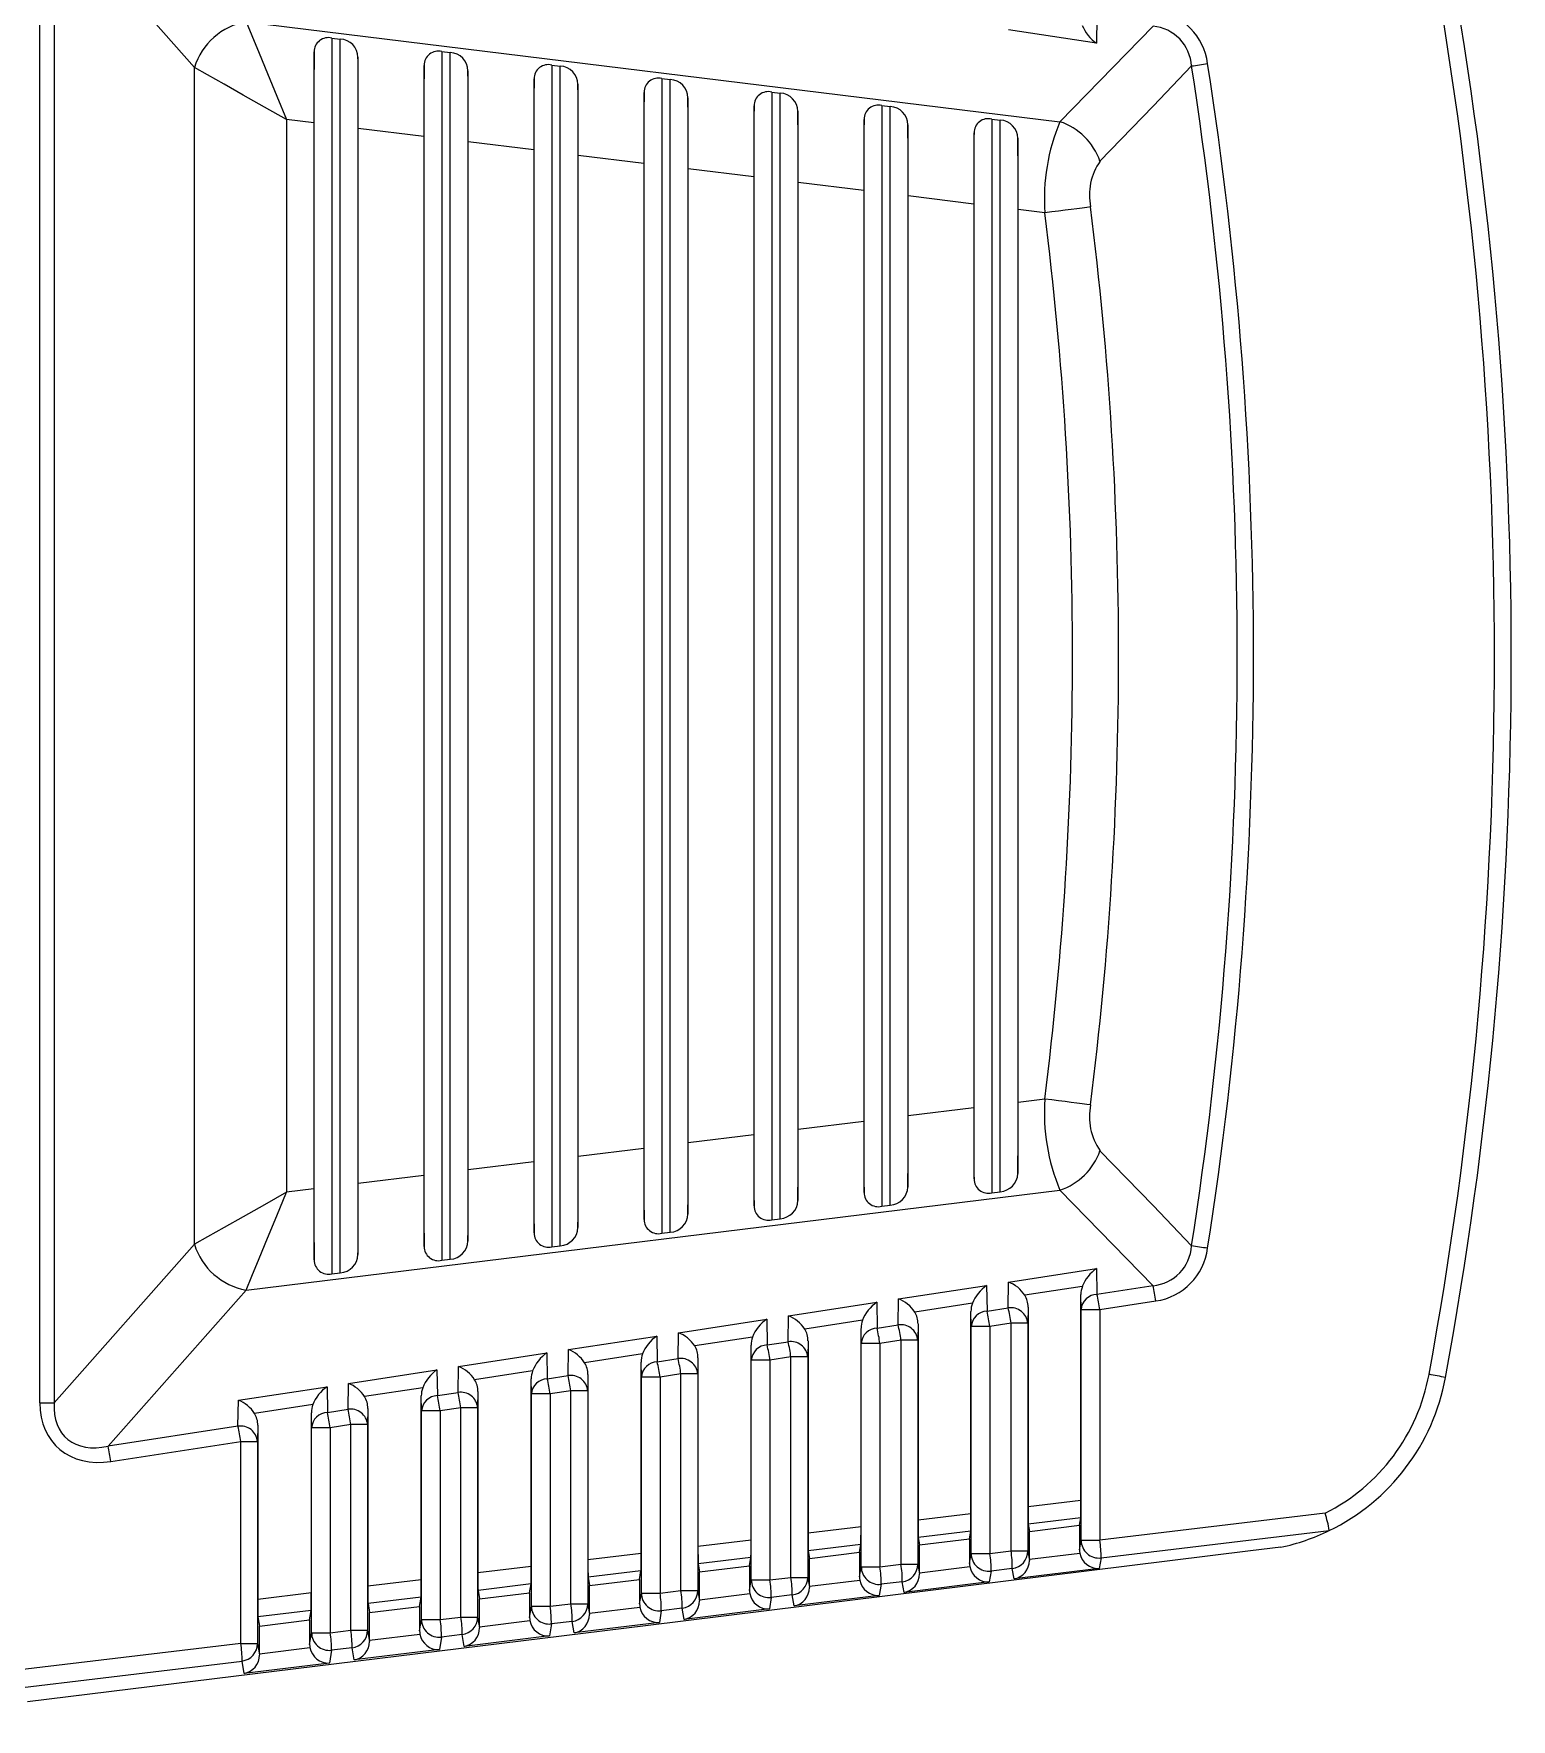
# Model space of a CAD drawing. Extents: x 6 to 134, y 1 to 99.
# Drawn here: x 61.448 to 62.281, y 44.691 to 45.641 of the extents above; entities that cross this region are included whole.
import ezdxf

# ---------------------------------------------------------------- set-up
doc = ezdxf.new("R2010")
doc.units = 0
doc.header["$MEASUREMENT"] = 0
doc.layers.add('OBJECT', color=7, linetype='CONTINUOUS')

msp = doc.modelspace()

# ---------------------------------------------------------------- linework, layer by layer
at = {"layer": 'OBJECT'}
for p, q in [((61.45186, 44.86903), (61.45186, 45.71097)), ((61.45999, 45.71097), (61.45999, 44.86903)), ((61.53904, 45.62162), (61.45999, 45.71097)), ((61.56818, 45.64741), (62.02693, 45.59108)), ((62.0478, 45.6498), (62.04758, 45.63528)), ((61.61649, 45.63822), (61.62122, 45.63764)), ((61.61649, 45.63822), (61.61649, 44.94177)), ((61.62122, 44.94235), (61.62122, 45.63764)), ((62.04758, 45.63528), (61.99799, 45.64289)), ((62.02693, 45.59108), (62.0794, 45.64495)), ((61.60649, 44.94956), (61.60649, 45.63044)), ((61.67849, 45.63061), (61.68322, 45.63003)), ((61.67849, 45.63061), (61.67849, 44.94938)), ((61.68322, 44.94997), (61.68322, 45.63003)), ((61.53904, 44.95838), (61.53904, 45.62162)), ((61.63122, 45.6274), (61.63122, 44.9526)), ((61.66849, 44.95717), (61.66849, 45.62282)), ((61.69322, 45.61979), (61.69322, 44.96021)), ((61.74049, 45.623), (61.74522, 45.62242)), ((61.74049, 45.623), (61.74049, 44.957)), ((61.74522, 44.95758), (61.74522, 45.62242)), ((61.73049, 44.96479), (61.73049, 45.61521)), ((61.75522, 45.61217), (61.75522, 44.96782)), ((61.80249, 45.61539), (61.80722, 45.61481)), ((61.80249, 45.61539), (61.80249, 44.96461)), ((61.80722, 44.96519), (61.80722, 45.61481)), ((61.79249, 44.9724), (61.79249, 45.6076)), ((61.81722, 45.60456), (61.81722, 44.97544)), ((61.85449, 44.98001), (61.85449, 45.59999)), ((61.86449, 45.60777), (61.86922, 45.60719)), ((61.86449, 45.60777), (61.86449, 44.97222)), ((61.86922, 44.9728), (61.86922, 45.60719)), ((61.92649, 45.60016), (61.93122, 45.59958)), ((61.92649, 45.60016), (61.92649, 44.97984)), ((61.93122, 44.98042), (61.93122, 45.59958)), ((61.60636, 45.59037), (61.591, 45.59225)), ((61.591, 45.59225), (61.591, 44.98774)), ((61.60636, 45.59037), (61.60636, 44.98963)), ((61.87922, 45.59695), (61.87922, 44.98305)), ((61.91649, 44.98762), (61.91649, 45.59237)), ((61.98849, 45.59255), (61.99322, 45.59197)), ((61.98849, 45.59255), (61.98849, 44.98745)), ((61.99322, 44.98803), (61.99322, 45.59197)), ((61.66836, 45.58276), (61.63136, 45.5873)), ((61.63136, 44.9927), (61.63136, 45.5873)), ((61.66836, 45.58276), (61.66836, 44.99724)), ((61.94122, 45.58934), (61.94122, 44.99066)), ((61.97849, 44.99524), (61.97849, 45.58476)), ((62.00322, 45.58172), (62.00322, 44.99827)), ((61.73036, 45.57514), (61.69336, 45.57969)), ((61.69336, 45.00031), (61.69336, 45.57969)), ((61.73036, 45.57514), (61.73036, 45.00485)), ((61.79236, 45.56753), (61.75536, 45.57207)), ((61.75536, 45.00792), (61.75536, 45.57207)), ((61.79236, 45.56753), (61.79236, 45.01247)), ((61.85436, 45.55992), (61.81736, 45.56446)), ((61.81736, 45.01554), (61.81736, 45.56446)), ((61.85436, 45.55992), (61.85436, 45.02008)), ((61.91636, 45.55231), (61.87936, 45.55685)), ((61.87936, 45.02315), (61.87936, 45.55685)), ((61.91636, 45.55231), (61.91636, 45.02769)), ((61.97836, 45.54469), (61.94136, 45.54924)), ((61.94136, 45.03076), (61.94136, 45.54924)), ((61.97836, 45.54469), (61.97836, 45.0353)), ((62.0184, 45.53978), (62.00336, 45.54162)), ((62.00336, 45.03837), (62.00336, 45.54162)), ((62.0184, 45.04022), (62.00336, 45.03837)), ((61.97836, 45.0353), (61.94136, 45.03076)), ((61.85436, 45.02008), (61.81736, 45.01554)), ((61.91636, 45.02769), (61.87936, 45.02315)), ((61.79236, 45.01247), (61.75536, 45.00792)), ((61.73036, 45.00485), (61.69336, 45.00031)), ((61.66836, 44.99724), (61.63136, 44.9927)), ((61.56818, 44.93259), (62.02693, 44.98892)), ((61.60636, 44.98963), (61.591, 44.98774)), ((61.98849, 44.98745), (61.99322, 44.98803)), ((62.02693, 44.98892), (62.0794, 44.93504)), ((61.86449, 44.97222), (61.86922, 44.9728)), ((61.92649, 44.97984), (61.93122, 44.98042)), ((61.80249, 44.96461), (61.80722, 44.96519)), ((61.53904, 44.95838), (61.45999, 44.86903)), ((61.74049, 44.957), (61.74522, 44.95758)), ((61.67849, 44.94938), (61.68322, 44.94997)), ((61.99799, 44.93711), (62.04758, 44.94472)), ((62.04758, 44.94472), (62.0478, 44.93019)), ((61.61649, 44.94177), (61.62122, 44.94235)), ((61.93597, 44.92759), (61.98561, 44.93521)), ((61.98561, 44.93521), (61.98583, 44.92068)), ((61.99778, 44.92251), (61.99799, 44.93711)), ((62.03954, 44.93465), (62.00712, 44.92967)), ((62.0794, 44.93504), (62.0478, 44.93019)), ((61.49036, 44.84463), (61.56818, 44.93259)), ((61.87394, 44.91807), (61.92364, 44.9257)), ((61.92364, 44.9257), (61.92386, 44.91117)), ((61.93575, 44.91299), (61.93597, 44.92759)), ((61.97757, 44.92514), (61.94509, 44.92015)), ((62.03886, 44.9216), (62.03873, 44.93006)), ((62.03873, 44.81414), (62.03873, 44.93006)), ((62.04938, 44.9216), (62.08099, 44.92645)), ((61.81191, 44.90855), (61.86167, 44.91618)), ((61.86167, 44.91618), (61.86189, 44.90166)), ((61.87372, 44.90347), (61.87394, 44.91807)), ((61.9156, 44.91562), (61.88306, 44.91063)), ((61.97689, 44.91208), (61.97676, 44.92055)), ((61.97676, 44.80671), (61.97676, 44.92055)), ((61.98583, 44.92068), (61.99778, 44.92251)), ((62.00897, 44.92303), (62.00883, 44.91392)), ((62.00897, 44.92303), (62.00897, 44.81057)), ((62.03886, 44.79156), (62.03886, 44.9216)), ((62.03886, 44.9216), (62.04938, 44.9216)), ((62.04938, 44.9216), (62.04938, 44.79156)), ((61.74988, 44.89902), (61.7997, 44.90667)), ((61.7997, 44.90667), (61.79992, 44.89214)), ((61.81169, 44.89395), (61.81191, 44.90855)), ((61.85363, 44.90611), (61.82103, 44.90111)), ((61.91491, 44.90257), (61.91479, 44.91103)), ((61.91479, 44.79927), (61.91479, 44.91103)), ((61.92386, 44.91117), (61.93575, 44.91299)), ((61.94694, 44.91351), (61.9468, 44.9044)), ((61.94694, 44.91351), (61.94694, 44.80313)), ((61.97689, 44.78412), (61.97689, 44.91208)), ((61.98741, 44.91208), (61.97689, 44.91208)), ((61.99936, 44.91392), (61.98741, 44.91208)), ((61.98741, 44.91208), (61.98741, 44.78412)), ((61.99936, 44.78555), (61.99936, 44.91392)), ((62.00883, 44.91392), (61.99936, 44.91392)), ((62.00883, 44.91392), (62.00883, 44.78555)), ((61.68785, 44.8895), (61.73773, 44.89716)), ((61.73773, 44.89716), (61.73794, 44.88263)), ((61.74966, 44.88443), (61.74988, 44.89902)), ((61.79166, 44.8966), (61.759, 44.89159)), ((61.85294, 44.89306), (61.85282, 44.90152)), ((61.85282, 44.79183), (61.85282, 44.90152)), ((61.86189, 44.90166), (61.87372, 44.90347)), ((61.88491, 44.90399), (61.88477, 44.89488)), ((61.88491, 44.90399), (61.88491, 44.79569)), ((61.92544, 44.90257), (61.91491, 44.90257)), ((61.91491, 44.77668), (61.91491, 44.90257)), ((61.93733, 44.9044), (61.92544, 44.90257)), ((61.92544, 44.90257), (61.92544, 44.77668)), ((61.93733, 44.77811), (61.93733, 44.9044)), ((61.9468, 44.9044), (61.93733, 44.9044)), ((61.9468, 44.9044), (61.9468, 44.77811)), ((61.62582, 44.87998), (61.67576, 44.88765)), ((61.67576, 44.88765), (61.67597, 44.87312)), ((61.68763, 44.87491), (61.68785, 44.8895)), ((61.72969, 44.88709), (61.69698, 44.88206)), ((61.79097, 44.88355), (61.79084, 44.89201)), ((61.79084, 44.7844), (61.79084, 44.89201)), ((61.79992, 44.89214), (61.81169, 44.89395)), ((61.82288, 44.89447), (61.82274, 44.88535)), ((61.82288, 44.89447), (61.82288, 44.78824)), ((61.85294, 44.76925), (61.85294, 44.89306)), ((61.86347, 44.89306), (61.85294, 44.89306)), ((61.8753, 44.89488), (61.86347, 44.89306)), ((61.86347, 44.89306), (61.86347, 44.76925)), ((61.8753, 44.77067), (61.8753, 44.89488)), ((61.88477, 44.89488), (61.8753, 44.89488)), ((61.88477, 44.89488), (61.88477, 44.77067)), ((61.56379, 44.87046), (61.61378, 44.87813)), ((61.61378, 44.87813), (61.614, 44.8636)), ((61.6256, 44.86539), (61.62582, 44.87998)), ((61.66772, 44.87757), (61.63495, 44.87254)), ((61.729, 44.87403), (61.72887, 44.8825)), ((61.72887, 44.77696), (61.72887, 44.8825)), ((61.73794, 44.88263), (61.74966, 44.88443)), ((61.76085, 44.88495), (61.76072, 44.87583)), ((61.76085, 44.88495), (61.76085, 44.7808)), ((61.79097, 44.76181), (61.79097, 44.88355)), ((61.8015, 44.88355), (61.79097, 44.88355)), ((61.81327, 44.88535), (61.8015, 44.88355)), ((61.8015, 44.88355), (61.8015, 44.76181)), ((61.81327, 44.76322), (61.81327, 44.88535)), ((61.82274, 44.88535), (61.81327, 44.88535)), ((61.82274, 44.88535), (61.82274, 44.76322)), ((61.45186, 44.86903), (61.45999, 44.86903)), ((61.56358, 44.85586), (61.56379, 44.87046)), ((61.60574, 44.86806), (61.57292, 44.86302)), ((61.66703, 44.86452), (61.6669, 44.87298)), ((61.6669, 44.76953), (61.6669, 44.87298)), ((61.67597, 44.87312), (61.68763, 44.87491)), ((61.69882, 44.87543), (61.69869, 44.86631)), ((61.69882, 44.87543), (61.69882, 44.77336)), ((61.729, 44.75437), (61.729, 44.87403)), ((61.73953, 44.87403), (61.729, 44.87403)), ((61.75124, 44.87583), (61.73953, 44.87403)), ((61.73953, 44.87403), (61.73953, 44.75437)), ((61.75124, 44.75578), (61.75124, 44.87583)), ((61.76072, 44.87583), (61.75124, 44.87583)), ((61.76072, 44.87583), (61.76072, 44.75578)), ((61.60506, 44.85501), (61.60493, 44.86347)), ((61.60493, 44.76209), (61.60493, 44.86347)), ((61.614, 44.8636), (61.6256, 44.86539)), ((61.6368, 44.86591), (61.63666, 44.85679)), ((61.6368, 44.86591), (61.6368, 44.76591)), ((61.66703, 44.74694), (61.66703, 44.86452)), ((61.67756, 44.86452), (61.66703, 44.86452)), ((61.68922, 44.86631), (61.67756, 44.86452)), ((61.67756, 44.86452), (61.67756, 44.74694)), ((61.68922, 44.74834), (61.68922, 44.86631)), ((61.69869, 44.86631), (61.68922, 44.86631)), ((61.69869, 44.86631), (61.69869, 44.74834)), ((61.56358, 44.85586), (61.49036, 44.84463)), ((61.57477, 44.85639), (61.57463, 44.84727)), ((61.57477, 44.85639), (61.57477, 44.75847)), ((61.61558, 44.85501), (61.60506, 44.85501)), ((61.60506, 44.7395), (61.60506, 44.85501)), ((61.62719, 44.85679), (61.61558, 44.85501)), ((61.61558, 44.85501), (61.61558, 44.7395)), ((61.62719, 44.74089), (61.62719, 44.85679)), ((61.63666, 44.85679), (61.62719, 44.85679)), ((61.63666, 44.85679), (61.63666, 44.74089)), ((61.49194, 44.83603), (61.56516, 44.84727)), ((61.56516, 44.73345), (61.56516, 44.84727)), ((61.56516, 44.84727), (61.57463, 44.84727)), ((61.57463, 44.84727), (61.57463, 44.73345)), ((62.00897, 44.81057), (62.03873, 44.81414)), ((61.94694, 44.80313), (61.97676, 44.80671)), ((62.03865, 44.80414), (62.00905, 44.80059)), ((62.03798, 44.80002), (62.03865, 44.80414)), ((62.17637, 44.80679), (62.04938, 44.79156)), ((61.82288, 44.78824), (61.85282, 44.79183)), ((61.88491, 44.79569), (61.91479, 44.79927)), ((61.97668, 44.7967), (61.94702, 44.79314)), ((61.94702, 44.79314), (61.94773, 44.78894)), ((61.94773, 44.78894), (61.97598, 44.79241)), ((61.97598, 44.79241), (61.97668, 44.7967)), ((61.97598, 44.79241), (61.97598, 44.77853)), ((62.00905, 44.80059), (62.00973, 44.79655)), ((62.00973, 44.79655), (62.03798, 44.80002)), ((62.00973, 44.78092), (62.00973, 44.79655)), ((62.03798, 44.80002), (62.03798, 44.78614)), ((62.05007, 44.78164), (62.17876, 44.79709)), ((62.17876, 44.79709), (62.17873, 44.79706)), ((61.76085, 44.7808), (61.79084, 44.7844)), ((61.91471, 44.78927), (61.88499, 44.7857)), ((61.88499, 44.7857), (61.88573, 44.78133)), ((61.88573, 44.78133), (61.91398, 44.78479)), ((61.91398, 44.78479), (61.91471, 44.78927)), ((61.91398, 44.78479), (61.91398, 44.77092)), ((61.94773, 44.77331), (61.94773, 44.78894)), ((61.97598, 44.77853), (61.97689, 44.78412)), ((61.97689, 44.78412), (61.98741, 44.78412)), ((61.98741, 44.78412), (61.99936, 44.78555)), ((61.99936, 44.78555), (62.00883, 44.78555)), ((62.00883, 44.78555), (62.00973, 44.78022)), ((62.00973, 44.78092), (62.03813, 44.78441)), ((62.03798, 44.78614), (62.03886, 44.79156)), ((62.03886, 44.79156), (62.04938, 44.79156)), ((61.69882, 44.77336), (61.72887, 44.77696)), ((61.79076, 44.77439), (61.76093, 44.77081)), ((61.78998, 44.76957), (61.79076, 44.77439)), ((61.85273, 44.78183), (61.82296, 44.77826)), ((61.82296, 44.77826), (61.82373, 44.77371)), ((61.82373, 44.77371), (61.85198, 44.77718)), ((61.82373, 44.75809), (61.82373, 44.77371)), ((61.85198, 44.77718), (61.85273, 44.78183)), ((61.85198, 44.77718), (61.85198, 44.76331)), ((61.88573, 44.7657), (61.88573, 44.78133)), ((61.91398, 44.77092), (61.91491, 44.77668)), ((61.91491, 44.77668), (61.92544, 44.77668)), ((61.92544, 44.77668), (61.93733, 44.77811)), ((61.93733, 44.77811), (61.9468, 44.77811)), ((61.9468, 44.77811), (61.94773, 44.77261)), ((61.94773, 44.77331), (61.97613, 44.7768)), ((61.9881, 44.77421), (61.98711, 44.76809)), ((62.00005, 44.77564), (61.9881, 44.77421)), ((62.00103, 44.7698), (62.00005, 44.77564)), ((62.04911, 44.7757), (62.00103, 44.7698)), ((62.05007, 44.78164), (62.04911, 44.7757)), ((61.6368, 44.76591), (61.6669, 44.76953)), ((61.72879, 44.76696), (61.69891, 44.76337)), ((61.69891, 44.76337), (61.69973, 44.75849)), ((61.72798, 44.76196), (61.72879, 44.76696)), ((61.76093, 44.77081), (61.76173, 44.7661)), ((61.76173, 44.7661), (61.78998, 44.76957)), ((61.76173, 44.75047), (61.76173, 44.7661)), ((61.78998, 44.76957), (61.78998, 44.75569)), ((61.8015, 44.76181), (61.81327, 44.76322)), ((61.81327, 44.76322), (61.82274, 44.76322)), ((61.82274, 44.76322), (61.82373, 44.75738)), ((61.85198, 44.76331), (61.85294, 44.76925)), ((61.85294, 44.76925), (61.86347, 44.76925)), ((61.86347, 44.76925), (61.8753, 44.77067)), ((61.8753, 44.77067), (61.88477, 44.77067)), ((61.88477, 44.77067), (61.88573, 44.76499)), ((61.88573, 44.7657), (61.91413, 44.76919)), ((61.92613, 44.76677), (61.92511, 44.76047)), ((61.93802, 44.7682), (61.92613, 44.76677)), ((61.93903, 44.76218), (61.93802, 44.7682)), ((61.98711, 44.76809), (61.93903, 44.76218)), ((61.57477, 44.75847), (61.60493, 44.76209)), ((61.66682, 44.75952), (61.63688, 44.75593)), ((61.63688, 44.75593), (61.63773, 44.75088)), ((61.63773, 44.75088), (61.66598, 44.75434)), ((61.66598, 44.75434), (61.66682, 44.75952)), ((61.66598, 44.75434), (61.66598, 44.74047)), ((61.69973, 44.75849), (61.72798, 44.76196)), ((61.69973, 44.74286), (61.69973, 44.75849)), ((61.72798, 44.76196), (61.72798, 44.74808)), ((61.72798, 44.74808), (61.729, 44.75437)), ((61.729, 44.75437), (61.73953, 44.75437)), ((61.73953, 44.75437), (61.75124, 44.75578)), ((61.75124, 44.75578), (61.76072, 44.75578)), ((61.76072, 44.75578), (61.76173, 44.74977)), ((61.76173, 44.75047), (61.79013, 44.75396)), ((61.78998, 44.75569), (61.79097, 44.76181)), ((61.79097, 44.76181), (61.8015, 44.76181)), ((61.82373, 44.75809), (61.85213, 44.76157)), ((61.86416, 44.75934), (61.86311, 44.75286)), ((61.87599, 44.76075), (61.86416, 44.75934)), ((61.87703, 44.75457), (61.87599, 44.76075)), ((61.92511, 44.76047), (61.87703, 44.75457)), ((61.60485, 44.75208), (61.57485, 44.74848)), ((61.57485, 44.74848), (61.57573, 44.74326)), ((61.57573, 44.74326), (61.60398, 44.74673)), ((61.60398, 44.74673), (61.60485, 44.75208)), ((61.60398, 44.74673), (61.60398, 44.73286)), ((61.63773, 44.73525), (61.63773, 44.75088)), ((61.66598, 44.74047), (61.66703, 44.74694)), ((61.66703, 44.74694), (61.67756, 44.74694)), ((61.67756, 44.74694), (61.68922, 44.74834)), ((61.68922, 44.74834), (61.69869, 44.74834)), ((61.69869, 44.74834), (61.69973, 44.74216)), ((61.69973, 44.74286), (61.72813, 44.74635)), ((61.74022, 44.74446), (61.73911, 44.73764)), ((61.75193, 44.74587), (61.74022, 44.74446)), ((61.75303, 44.73934), (61.75193, 44.74587)), ((61.80111, 44.74525), (61.75303, 44.73934)), ((61.80219, 44.7519), (61.80111, 44.74525)), ((61.81396, 44.75331), (61.80219, 44.7519)), ((61.81503, 44.74696), (61.81396, 44.75331)), ((61.86311, 44.75286), (61.81503, 44.74696)), ((61.57573, 44.72764), (61.57573, 44.74326)), ((61.60398, 44.73286), (61.60506, 44.7395)), ((61.60506, 44.7395), (61.61558, 44.7395)), ((61.61558, 44.7395), (61.62719, 44.74089)), ((61.62719, 44.74089), (61.63666, 44.74089)), ((61.63666, 44.74089), (61.63773, 44.73454)), ((61.63773, 44.73525), (61.66613, 44.73874)), ((61.67825, 44.73703), (61.67711, 44.73002)), ((61.6899, 44.73843), (61.67825, 44.73703)), ((61.69103, 44.73173), (61.6899, 44.73843)), ((61.73911, 44.73764), (61.69103, 44.73173)), ((61.56516, 44.73345), (61.30256, 44.70194)), ((61.56516, 44.73345), (61.57463, 44.73345)), ((61.57463, 44.73345), (61.57573, 44.72693)), ((61.57573, 44.72764), (61.60413, 44.73112)), ((61.61627, 44.72959), (61.61511, 44.72241)), ((61.62788, 44.73098), (61.61627, 44.72959)), ((61.62903, 44.72412), (61.62788, 44.73098)), ((61.67711, 44.73002), (61.62903, 44.72412)), ((61.29213, 44.69069), (61.56585, 44.72354)), ((61.56703, 44.71651), (61.56585, 44.72354)), ((61.61511, 44.72241), (61.56703, 44.71651))]:
    msp.add_line(p, q, dxfattribs=at)
at = {"layer": 'OBJECT', "flags": 128}
for points in [[(61.56818, 45.64741), (61.57142, 45.63958), (61.57551, 45.62969), (61.58028, 45.61816), (61.58552, 45.6055), (61.591, 45.59225)], [(61.591, 45.59225), (61.57852, 45.5993), (61.56659, 45.60605), (61.55573, 45.61219), (61.54641, 45.61745), (61.53904, 45.62162)], [(62.10112, 45.62248), (62.07941, 45.59978), (62.0495, 45.56885)], [(62.04418, 45.54302), (62.04201, 45.54274), (62.03944, 45.54242), (62.03652, 45.54205), (62.03328, 45.54165), (62.02979, 45.54121), (62.0261, 45.54074), (62.02228, 45.54026), (62.0184, 45.53978)], [(62.04418, 45.03698), (62.04201, 45.03725), (62.03944, 45.03757), (62.03652, 45.03794), (62.03328, 45.03835), (62.02979, 45.03879), (62.0261, 45.03925), (62.02228, 45.03973), (62.0184, 45.04022)], [(62.10112, 44.95751), (62.07941, 44.98021), (62.0495, 45.01115)], [(61.591, 44.98774), (61.57852, 44.98069), (61.56659, 44.97395), (61.55573, 44.96781), (61.54641, 44.96254), (61.53904, 44.95838)], [(61.56818, 44.93259), (61.57142, 44.94041), (61.57551, 44.95031), (61.58028, 44.96184), (61.58552, 44.9745), (61.591, 44.98774)], [(62.15144, 44.78766), (62.13438, 44.78555), (62.06615, 44.7771), (61.79323, 44.74336), (61.445, 44.70044)]]:
    msp.add_lwpolyline(points, dxfattribs=at)
at = {"layer": 'OBJECT'}
for centre, radius, start, end in [((60.03188, 45.29), 2.24, 349.58626, 10.41374), ((60.03136, 45.29), 2.25, 349.58626, 10.41374), ((61.5748, 45.61056), 0.03744, 100.18248, 162.81745), ((62.07591, 45.61935), 0.03458, 7.49895, 81.56199), ((61.61453, 45.63042), 0.00805, 75.94936, 179.87818), ((61.62076, 45.62719), 0.01047, 1.15876, 87.45816), ((62.07719, 45.62109), 0.02396, 3.32894, 84.71106), ((61.67653, 45.62281), 0.00805, 75.94936, 179.87818), ((61.68276, 45.61957), 0.01047, 1.15876, 87.45816), ((61.73853, 45.61519), 0.00805, 75.95014, 179.87739), ((61.74476, 45.61196), 0.01047, 1.15876, 87.45816), ((61.99389, 46.36185), 0.7471, 278.25211, 278.95624), ((59.96731, 45.29), 2.15955, 351.14347, 8.85653), ((61.80053, 45.60758), 0.00805, 75.95014, 179.87739), ((61.80676, 45.60435), 0.01047, 1.15818, 87.45874), ((61.86253, 45.59997), 0.00805, 75.94482, 179.88272), ((61.86876, 45.59674), 0.01047, 1.15818, 87.45874), ((61.92453, 45.59236), 0.00805, 75.94482, 179.88272), ((61.93076, 45.58912), 0.01047, 1.15818, 87.45874), ((61.98653, 45.58474), 0.00805, 75.94598, 179.88208), ((61.99276, 45.58151), 0.01047, 1.15818, 87.45874), ((62.13071, 45.54745), 0.11258, 157.1986, 183.91003), ((62.01553, 45.55694), 0.036, 19.32736, 71.53938), ((62.07738, 45.54964), 0.03385, 145.42194, 191.27482), ((60.03136, 45.29), 2.02866, 352.8353, 7.1647), ((60.03136, 45.29), 2.00268, 352.8353, 7.1647), ((62.13071, 45.03254), 0.11258, 176.08995, 202.8014), ((62.07738, 45.03036), 0.03385, 168.72519, 214.57805), ((62.01553, 45.02306), 0.036, 288.46071, 340.67246), ((61.98656, 44.99529), 0.00808, 180.38463, 283.78757), ((61.9925, 44.99874), 0.01074, 273.87908, 357.5042), ((61.8685, 44.98352), 0.01074, 273.87915, 357.50412), ((61.92456, 44.98768), 0.00808, 180.38463, 283.78757), ((61.9305, 44.99113), 0.01074, 273.87915, 357.50412), ((61.80056, 44.97246), 0.00808, 180.4017, 283.7705), ((61.8065, 44.9759), 0.01074, 273.87915, 357.50412), ((61.86256, 44.98007), 0.00808, 180.38463, 283.78757), ((61.73856, 44.96484), 0.00808, 180.4017, 283.7705), ((61.7445, 44.96829), 0.01074, 273.87935, 357.50393), ((61.5748, 44.96944), 0.03744, 197.18276, 259.81723), ((61.67656, 44.95723), 0.00808, 180.40183, 283.77037), ((61.6825, 44.96068), 0.01074, 273.87848, 357.50459), ((62.07719, 44.9589), 0.02396, 275.28878, 356.67112), ((62.07591, 44.96065), 0.03458, 278.43802, 352.50104), ((61.9941, 44.21954), 0.74569, 81.0431, 81.74856), ((61.61456, 44.94962), 0.00808, 180.40216, 283.77004), ((61.6205, 44.95307), 0.01074, 273.87848, 357.50459), ((61.96899, 44.91027), 0.11316, 8.22019, 12.64688), ((62.04811, 44.92092), 0.00928, 91.91807, 175.80533), ((61.93713, 44.90537), 0.11342, 8.22537, 12.64171), ((61.98614, 44.91141), 0.00928, 91.91278, 175.81062), ((61.87491, 44.89582), 0.11367, 8.22655, 12.63296), ((61.99927, 44.91303), 0.0096, 5.31707, 98.95299), ((61.88737, 44.89774), 0.11316, 8.22019, 12.64688), ((61.92417, 44.90189), 0.00928, 91.91807, 175.80533), ((61.81319, 44.88635), 0.11342, 8.22528, 12.6418), ((61.93724, 44.90351), 0.0096, 5.31334, 98.95377), ((61.82437, 44.88804), 0.11413, 8.23918, 12.6279), ((61.8622, 44.89238), 0.00928, 91.91428, 175.80912), ((61.75092, 44.87678), 0.11372, 8.23115, 12.63593), ((61.87521, 44.89399), 0.0096, 5.31347, 98.95364), ((61.76304, 44.87865), 0.11342, 8.22544, 12.64163), ((61.80023, 44.88287), 0.00928, 91.92072, 175.80268), ((61.68951, 44.86737), 0.11316, 8.22019, 12.64688), ((61.81318, 44.88446), 0.0096, 5.31334, 98.95377), ((61.70102, 44.86913), 0.11342, 8.22528, 12.6418), ((61.73826, 44.87336), 0.00928, 91.91807, 175.80533), ((61.62728, 44.85781), 0.11342, 8.22528, 12.6418), ((61.75116, 44.87494), 0.0096, 5.31171, 98.9554), ((61.63925, 44.85965), 0.11316, 8.22019, 12.64688), ((62.1268, 44.90499), 0.11, 296.78627, 349.58626), ((62.12627, 44.90499), 0.12, 295.92184, 349.58626), ((62.19325, 44.64532), 0.2434, 77.89427, 80.12644), ((61.67628, 44.86384), 0.00928, 91.91239, 175.81101), ((61.56501, 44.84824), 0.11372, 8.23115, 12.63593), ((61.68913, 44.86542), 0.0096, 5.31334, 98.95377), ((61.57626, 44.84995), 0.11414, 8.23927, 12.62781), ((61.61431, 44.85433), 0.00928, 91.92072, 175.80268), ((61.50359, 44.83883), 0.11316, 8.22019, 12.64688), ((61.6271, 44.8559), 0.0096, 5.31327, 98.95408), ((61.51494, 44.84056), 0.11342, 8.22535, 12.64181), ((61.56507, 44.84638), 0.0096, 5.31334, 98.95377), ((61.4529, 44.83104), 0.11342, 8.22537, 12.64171), ((61.37944, 44.81977), 0.11367, 8.22647, 12.63304), ((62.11676, 44.78697), 0.06282, 9.26385, 18.39144), ((62.12627, 44.90499), 0.12, 282.10705, 295.92184), ((61.98689, 44.78413), 0.01, 180.07558, 276.99043), ((61.93441, 44.77545), 0.05371, 358.67441, 9.28884), ((61.94635, 44.77688), 0.05371, 358.67441, 9.28884), ((61.99883, 44.78556), 0.01, 276.97653, 359.93534), ((62.04886, 44.79157), 0.01, 180.07723, 276.98878), ((61.9964, 44.78289), 0.05369, 358.66915, 9.28736), ((61.92491, 44.7767), 0.01, 180.07861, 276.99038), ((61.87244, 44.76801), 0.05371, 358.67441, 9.28884), ((61.88434, 44.76944), 0.05369, 358.66915, 9.28736), ((61.93681, 44.77812), 0.01, 276.97468, 359.9372), ((61.76027, 44.75455), 0.05371, 358.67435, 9.28893), ((61.81275, 44.76323), 0.01, 276.97657, 359.93889), ((61.86294, 44.76926), 0.01, 180.07546, 276.99055), ((61.81048, 44.76058), 0.05369, 358.66915, 9.28736), ((61.82232, 44.762), 0.05369, 358.66911, 9.28743), ((61.87478, 44.77068), 0.01, 276.97455, 359.93711), ((61.739, 44.75439), 0.01, 180.07762, 276.99158), ((61.68643, 44.7457), 0.0538, 358.68339, 9.27989), ((61.69824, 44.74711), 0.05371, 358.67435, 9.28893), ((61.75072, 44.75579), 0.01, 276.97284, 359.94262), ((61.80097, 44.76182), 0.01, 180.08148, 276.98751), ((61.74849, 44.75314), 0.05371, 358.67441, 9.28884), ((61.67703, 44.74695), 0.01, 180.07559, 276.99064), ((61.62457, 44.73827), 0.05369, 358.66909, 9.28744), ((61.63623, 44.73967), 0.05369, 358.66916, 9.28738), ((61.68869, 44.74835), 0.01, 276.97455, 359.93711), ((61.61506, 44.73952), 0.01, 180.08169, 276.98751), ((61.56258, 44.73083), 0.05371, 358.67441, 9.28888), ((61.5742, 44.73223), 0.05369, 358.66916, 9.28738), ((61.62666, 44.7409), 0.01, 276.97447, 359.9372), ((61.51215, 44.72478), 0.05371, 358.67441, 9.28884), ((61.56463, 44.73346), 0.01, 276.97692, 359.93876)]:
    msp.add_arc(centre, radius, start, end, dxfattribs=at)
for centre, major_axis, ratio, start_param, end_param in [((62.04864, 45.64387), (-0.00828, 0.00979), 0.557988, 0.993218, 2.04763), ((61.60688, 45.5903), (0, 0.06045), 0.008662, 0.844802, 1.569733), ((61.63083, 45.58736), (0, 0.06045), 0.008662, 4.711325, 5.436256), ((61.66888, 45.58269), (0, 0.06045), 0.008662, 0.844802, 1.569733), ((61.69283, 45.57975), (0, 0.06045), 0.008662, 4.711325, 5.436256), ((59.96572, 45.29), (2.17033, 0), 0.999535, 6.128671, 6.4377), ((61.73088, 45.57508), (0, 0.06045), 0.008662, 0.844802, 1.569733), ((61.75483, 45.57214), (0, 0.06045), 0.008662, 4.711325, 5.436256), ((61.79288, 45.56747), (0, 0.06045), 0.008662, 0.844802, 1.569733), ((61.81683, 45.56453), (0, 0.06045), 0.008662, 4.711325, 5.436256), ((61.85488, 45.55985), (0, 0.06045), 0.008662, 0.844802, 1.569733), ((61.87883, 45.55691), (0, 0.06045), 0.008662, 4.711325, 5.436256), ((61.91688, 45.55224), (0, 0.06045), 0.008662, 0.844802, 1.569733), ((61.94083, 45.5493), (0, 0.06045), 0.008662, 4.711325, 5.436256), ((61.97888, 45.54463), (0, 0.06045), 0.008662, 0.844802, 1.569733), ((62.00283, 45.54169), (0, 0.06045), 0.008662, 4.711325, 5.436256), ((61.94083, 45.0307), (0, 0.06045), 0.008662, 3.988522, 4.713453), ((61.97888, 45.03537), (0, 0.06045), 0.008662, 1.57186, 2.29679), ((62.00283, 45.03831), (0, 0.06045), 0.008662, 3.988522, 4.713453), ((61.85488, 45.02014), (0, 0.06045), 0.008662, 1.57186, 2.29679), ((61.87883, 45.02308), (0, 0.06045), 0.008662, 3.988522, 4.713453), ((61.91688, 45.02776), (0, 0.06045), 0.008662, 1.57186, 2.29679), ((61.79288, 45.01253), (0, 0.06045), 0.008662, 1.57186, 2.29679), ((61.81683, 45.01547), (0, 0.06045), 0.008662, 3.988522, 4.713453), ((61.73088, 45.00492), (0, 0.06045), 0.008662, 1.57186, 2.29679), ((61.75483, 45.00786), (0, 0.06045), 0.008662, 3.988522, 4.713453), ((61.63083, 44.99263), (0, 0.06045), 0.008662, 3.988522, 4.713453), ((61.66888, 44.9973), (0, 0.06045), 0.008662, 1.57186, 2.29679), ((61.69283, 45.00025), (0, 0.06045), 0.008662, 3.988522, 4.713453), ((61.60688, 44.98969), (0, 0.06045), 0.008662, 1.57186, 2.29679), ((62.04864, 44.93613), (0.00828, 0.00979), 0.557988, 1.093963, 2.148375), ((61.98667, 44.92661), (0.00828, 0.00979), 0.557988, 1.093963, 2.148375), ((61.99905, 44.92851), (0.00883, -0.00769), 0.591833, 1.09893, 2.153342), ((62.04873, 44.93031), (0.00087, 0.01154), 0.862782, 1.251345, 1.657606), ((61.9247, 44.9171), (0.00828, 0.00979), 0.557988, 1.093963, 2.148375), ((61.93702, 44.91899), (0.00883, -0.00769), 0.591833, 1.09893, 2.153342), ((61.98675, 44.9208), (0.00087, 0.01154), 0.862782, 1.251345, 1.657606), ((61.99896, 44.92268), (0.0012, 0.01153), 0.861198, 4.83308, 5.450813), ((61.86272, 44.90759), (0.00828, 0.00979), 0.557988, 1.093963, 2.148375), ((61.87499, 44.90947), (0.00883, -0.00769), 0.591833, 1.09893, 2.153342), ((61.92478, 44.91129), (0.00087, 0.01154), 0.862782, 1.251345, 1.657606), ((61.93693, 44.91315), (0.0012, 0.01153), 0.861198, 4.83308, 5.450813), ((61.80075, 44.89808), (0.00828, 0.00979), 0.557988, 1.093963, 2.148375), ((61.81296, 44.89995), (0.00883, -0.00769), 0.591833, 1.09893, 2.153342), ((61.86281, 44.90178), (0.00087, 0.01154), 0.862782, 1.251345, 1.657606), ((61.8749, 44.90363), (0.0012, 0.01153), 0.861198, 4.83308, 5.450813), ((61.73878, 44.88856), (0.00828, 0.00979), 0.557988, 1.093963, 2.148375), ((61.75093, 44.89043), (0.00883, -0.00769), 0.591833, 1.09893, 2.153342), ((61.80084, 44.89226), (0.00087, 0.01154), 0.862782, 1.251345, 1.657606), ((61.81288, 44.89411), (0.0012, 0.01153), 0.861198, 4.83308, 5.450813), ((61.67681, 44.87905), (0.00828, 0.00979), 0.557988, 1.093963, 2.148375), ((61.68891, 44.88091), (0.00883, -0.00769), 0.591833, 1.09893, 2.153342), ((61.73887, 44.88275), (0.00087, 0.01154), 0.862782, 1.251345, 1.657606), ((61.75085, 44.88459), (0.0012, 0.01153), 0.861198, 4.83308, 5.450813), ((61.61484, 44.86954), (0.00828, 0.00979), 0.557988, 1.093963, 2.148375), ((61.62688, 44.87139), (0.00883, -0.00769), 0.591833, 1.09893, 2.153342), ((61.6769, 44.87324), (0.00087, 0.01154), 0.862782, 1.251345, 1.657606), ((61.68882, 44.87507), (0.0012, 0.01153), 0.861198, 4.83308, 5.450813), ((61.4995, 44.88372), (0.03792, 0.03951), 0.729911, 2.491467, 3.902993), ((61.49897, 44.88372), (0.03241, 0.03434), 0.634863, 2.486313, 3.897839), ((61.56485, 44.86186), (0.00883, -0.00769), 0.591833, 1.09893, 2.153342), ((61.61493, 44.86373), (0.00087, 0.01154), 0.862782, 1.251345, 1.657606), ((61.62679, 44.86555), (0.0012, 0.01153), 0.861198, 4.83308, 5.450813), ((61.56476, 44.85603), (0.0012, 0.01153), 0.861198, 4.83308, 5.450813), ((62.03864, 44.8142), (0, 0.01007), 0.008673, 3.195065, 4.707147), ((61.94703, 44.8032), (0, 0.01007), 0.00868, 1.578121, 3.090203), ((61.97667, 44.80676), (0, 0.01007), 0.008673, 3.195065, 4.707147), ((62.00905, 44.81065), (0, 0.01007), 0.00868, 1.578121, 3.090203), ((61.85273, 44.79189), (0, 0.01007), 0.008673, 3.195065, 4.707147), ((61.885, 44.79576), (0, 0.01007), 0.00868, 1.578121, 3.090203), ((61.9147, 44.79932), (0, 0.01007), 0.008673, 3.195065, 4.707147), ((61.79076, 44.78445), (0, 0.01007), 0.008673, 3.195065, 4.707147), ((61.82297, 44.78832), (0, 0.01007), 0.00868, 1.578121, 3.090203), ((62.04798, 44.78615), (-0.0016, -0.00989), 0.998514, 4.873219, 5.047119), ((62.04789, 44.78561), (-0.00707, 0.00734), 0.946913, 0.952763, 2.471199), ((61.69891, 44.77343), (0, 0.01007), 0.00868, 1.578121, 3.090203), ((61.72879, 44.77701), (0, 0.01007), 0.008673, 3.195065, 4.707147), ((61.76094, 44.78087), (0, 0.01007), 0.00868, 1.578121, 3.090203), ((61.94782, 44.77332), (0, 0.01008), 0.008662, 1.57186, 1.64196), ((61.98598, 44.77854), (-0.0016, -0.00989), 0.998514, 4.873219, 5.047119), ((61.98589, 44.778), (-0.00707, 0.00734), 0.946913, 0.952763, 2.471199), ((61.99982, 44.77971), (0.00613, 0.00821), 0.948914, 3.930724, 5.379061), ((62.00982, 44.78094), (0, 0.01008), 0.008662, 1.57186, 1.64196), ((61.63688, 44.76599), (0, 0.01007), 0.00868, 1.578121, 3.090203), ((61.66681, 44.76958), (0, 0.01007), 0.008673, 3.195065, 4.707147), ((61.86198, 44.76331), (-0.0016, -0.00989), 0.998514, 4.873219, 5.047119), ((61.87582, 44.76448), (0.00613, 0.00821), 0.948914, 3.930724, 5.379061), ((61.88582, 44.76571), (0, 0.01008), 0.008662, 1.57186, 1.64196), ((61.92398, 44.77092), (-0.0016, -0.00989), 0.998514, 4.873219, 5.047119), ((61.92389, 44.77039), (-0.00707, 0.00734), 0.946913, 0.952763, 2.471199), ((61.93782, 44.77209), (0.00613, 0.00821), 0.948914, 3.930724, 5.379061), ((61.57485, 44.75854), (0, 0.01007), 0.00868, 1.578121, 3.090203), ((61.60484, 44.76214), (0, 0.01007), 0.008673, 3.195065, 4.707147), ((61.79998, 44.7557), (-0.0016, -0.00989), 0.998514, 4.873219, 5.047119), ((61.79989, 44.75516), (-0.00707, 0.00734), 0.946913, 0.952763, 2.471199), ((61.81382, 44.75687), (0.00613, 0.00821), 0.948914, 3.930724, 5.379061), ((61.82382, 44.7581), (0, 0.01008), 0.008662, 1.57186, 1.64196), ((61.86189, 44.76277), (-0.00707, 0.00734), 0.946913, 0.952763, 2.471199), ((61.73798, 44.74809), (-0.0016, -0.00989), 0.998514, 4.873219, 5.047119), ((61.73789, 44.74755), (-0.00707, 0.00734), 0.946913, 0.952763, 2.471199), ((61.75182, 44.74926), (0.00613, 0.00821), 0.948914, 3.930724, 5.379061), ((61.76182, 44.75048), (0, 0.01008), 0.008662, 1.57186, 1.64196), ((61.63782, 44.73526), (0, 0.01008), 0.008662, 1.57186, 1.64196), ((61.67598, 44.74047), (-0.0016, -0.00989), 0.998514, 4.873219, 5.047119), ((61.67589, 44.73993), (-0.00707, 0.00734), 0.946913, 0.952763, 2.471199), ((61.68982, 44.74164), (0.00613, 0.00821), 0.948914, 3.930724, 5.379061), ((61.69982, 44.74287), (0, 0.01008), 0.008662, 1.57186, 1.64196), ((61.56582, 44.72642), (0.00613, 0.00821), 0.948914, 3.930724, 5.379061), ((61.57582, 44.72765), (0, 0.01008), 0.008662, 1.57186, 1.64196), ((61.61398, 44.73286), (-0.0016, -0.00989), 0.998514, 4.873219, 5.047119), ((61.61389, 44.73232), (-0.00707, 0.00734), 0.946913, 0.952763, 2.471199), ((61.62782, 44.73403), (0.00613, 0.00821), 0.948914, 3.930724, 5.379061)]:
    msp.add_ellipse(centre, major_axis=major_axis, ratio=ratio, start_param=start_param, end_param=end_param, dxfattribs=at)

doc.saveas('drawing.dxf')
